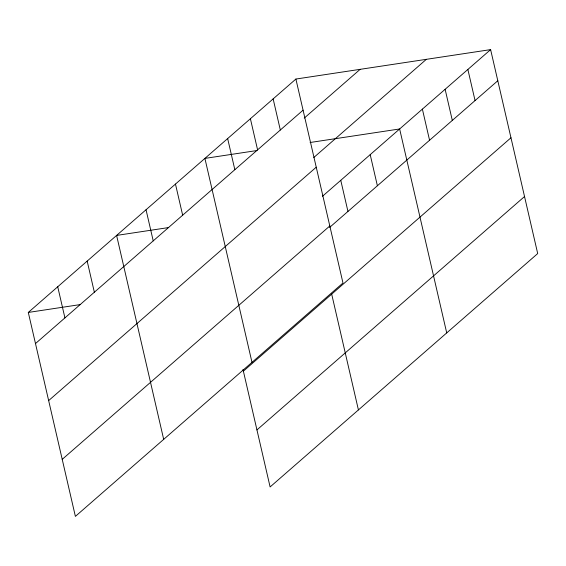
<?xml version="1.0" encoding="UTF-8"?>
<svg xmlns="http://www.w3.org/2000/svg" width="566" height="566" viewBox="0 0 566 566"><rect width="100%" height="100%" fill="white"/><g stroke="black" fill="none" stroke-linecap="round" stroke-linejoin="round"><path stroke-width="0.85" d="M295.891 79.049L342.975 282.993L75.384 516.383L28.3 312.439L295.891 79.049L490.616 49.617L537.7 253.561L270.109 486.951L242.991 369.464M35.488 343.569L303.072 110.172M304.26 118.082L360.146 69.335M313.79 157.511L426.354 59.331M48.655 400.594L316.238 167.203M322.45 196.289L490.616 49.617M62.218 459.351L329.808 225.961M329.638 227.412L497.804 80.74M243.38 371.162L510.971 137.771M256.943 429.919L524.533 196.529M257.014 150.528L204.906 158.402L251.99 362.346M310.111 142.498L399.638 128.97L446.723 332.914M168.71 227.546L116.603 235.421L163.687 439.365M28.3 312.439L80.4 304.565M467.87 69.455L475.058 100.578M445.124 89.294L452.312 120.416M422.385 109.132L429.566 140.255M370.199 154.645L377.388 185.768M340.767 180.313L347.956 211.443M331.683 294.143L358.42 409.933M273.145 98.887L280.326 130.01M250.398 118.726L257.587 149.849M227.652 138.564L234.84 169.687M175.474 184.077L182.662 215.2M146.035 209.745L153.223 240.875M87.171 261.096L94.352 292.219M57.732 286.771L64.92 317.894"/></g></svg>
